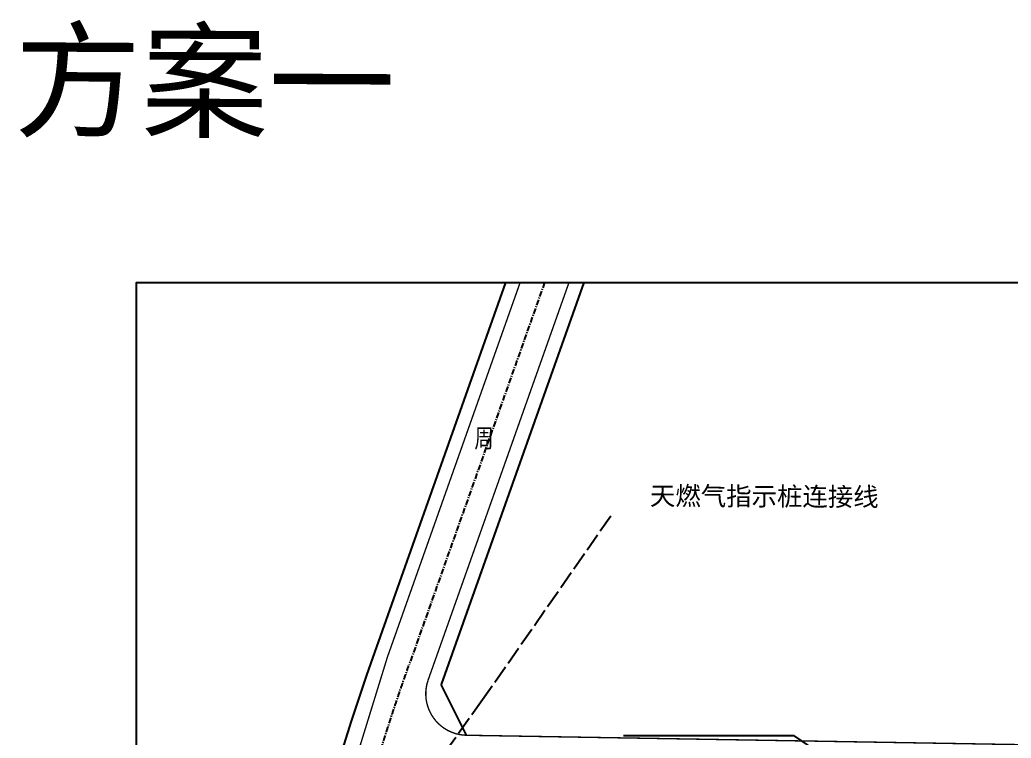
# Model space of a CAD drawing. Header units: millimetres. Extents: x -439850 to 937902, y 3556331 to 4108180.
# Drawn here: x 443291 to 658582, y 3952204 to 4108180 of the extents above; entities that cross this region are included whole.
import ezdxf
from ezdxf.enums import TextEntityAlignment as Align

# ---------------------------------------------------------------- set-up
doc = ezdxf.new("R2010")
doc.units = ezdxf.units.MM
doc.header["$LTSCALE"] = 1000
doc.header["$MEASUREMENT"] = 0
doc.linetypes.add('CENTER', pattern=[2, 1.25, -0.25, 0.25, -0.25])
doc.linetypes.add('X3', pattern=[5, 4, -1])
for name, color, linetype in [('14中心线', 1, 'CENTER'), ('14缘石线', 7, 'Continuous'), ('14道路红线', 7, 'Continuous'), ('17特殊管线', 62, 'Continuous'), ('19图框', 7, 'Continuous'), ('标注', 7, 'Continuous')]:
    doc.layers.add(name, color=color, linetype=linetype)
doc.styles.add('ST', font='', dxfattribs={"width": 0.75})
doc.styles.get('ST').set_extended_font_data('NSimSun')

msp = doc.modelspace()

# ---------------------------------------------------------------- linework, layer by layer
at = {"layer": '14中心线', "extrusion": (0, 0, -1)}
msp.add_lwpolyline([(-557259.077, 4051174.767), (-527837.036, 3968153.537, -0.0829066098), (-499140.834, 3805991.727), (-498636.006, 3754014.634)], format="xyb", dxfattribs=at)
at = {"layer": '14缘石线', "extrusion": (0, 0, -1), "const_width": 300}
msp.add_lwpolyline([(-551954.377, 4051174.767), (-523124.233, 3969823.716, -0.0829066098), (-494141.07, 3806040.287), (-493851.424, 3776218.418)], format="xyb", dxfattribs=at)
at = {"layer": '14道路红线', "extrusion": (0, 0, -1)}
msp.add_lwpolyline([(-548771.558, 4051174.767), (-520296.552, 3970825.823, -0.0829066098), (-491141.211, 3806069.424), (-490851.566, 3776247.554)], format="xyb", dxfattribs=at)
at = {"layer": '14道路红线', "extrusion": (0, 0, -1), "const_width": 300}
for points in [[(-562563.777, 4051174.767), (-531968.078, 3964841.787)], [(-540299.023, 3952836.751), (-867681.195, 3947303.252)]]:
    msp.add_lwpolyline(points, dxfattribs=at)
at = {"layer": '14道路红线', "extrusion": (0, 0, -1)}
for points in [[(-565746.597, 4051174.767), (-534795.759, 3963839.68)], [(-540299.023, 3952836.751), (-534795.759, 3963839.68)]]:
    msp.add_lwpolyline(points, dxfattribs=at)
at = {"layer": '14道路红线', "extrusion": (0, 0, -1), "const_width": 300}
msp.add_lwpolyline([(-531968.078, 3964841.787, -0.512527623), (-540299.023, 3952836.751)], format="xyb", dxfattribs=at)
at = {"layer": '17特殊管线', "color": 44, "linetype": 'X3', "extrusion": (0, 0, -1)}
for p, q in [((571616.859, 4000414.905), (543800.734, 3960514.212)), ((543800.734, 3960514.212), (512987.734, 3917492.212))]:
    msp.add_line(p, q, dxfattribs=at)
at = {"layer": '19图框', "extrusion": (0, 0, -1)}
msp.add_lwpolyline([(-468607.71, 3626157.969), (-468607.701, 4051174.767), (-937878.977, 4051174.767), (-937878.977, 3626157.969)], close=True, dxfattribs=at)
at = {"layer": '标注', "color": 120, "ltscale": 0.02, "extrusion": (0, 0, -1)}
msp.add_lwpolyline([(-574370.73, 3952753.778), (-611288.27, 3952753.778), (-634128.59, 3937248.82)], dxfattribs=at)

# ---------------------------------------------------------------- texts
at = {"layer": '19图框', "style": 'ST', "oblique": 0.00000002}
msp.add_text('方案一', height=20225.9241, rotation=359.70014141, dxfattribs=at).set_placement((483462.402, 4095237.039), align=Align.MIDDLE)
msp.add_text('天燃气指示桩连接线', height=4045.1848, rotation=359.70014139, dxfattribs=at).set_placement((580131.555, 4002836.096))
at = {"layer": '19图框', "insert": (542035.137, 4019378.495), "char_height": 4045.185, "width": 165905.70879, "attachment_point": 1, "rotation": 359.70014141, "style": 'ST'}
msp.add_mtext('周', dxfattribs=at)

doc.saveas('drawing.dxf')
